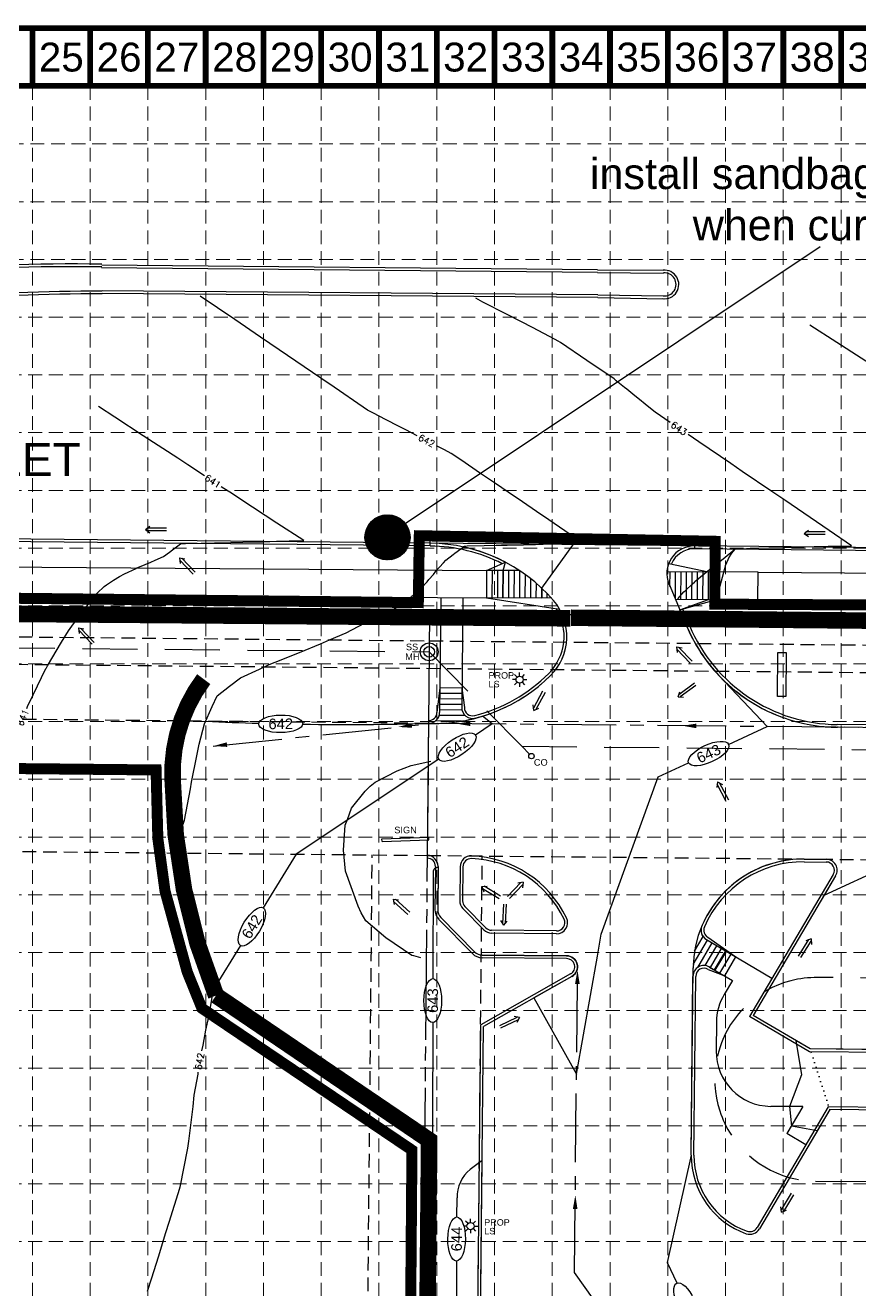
# Model space of a CAD drawing. Header units: feet. Extents: x 5061 to 5734, y 4682 to 5103.
# Drawn here: x 5322.4 to 5474.1, y 4873.3 to 5103 of the extents above; entities that cross this region are included whole.
import ezdxf
from ezdxf.enums import TextEntityAlignment as Align

# ---------------------------------------------------------------- set-up
doc = ezdxf.new("R2010")
doc.units = ezdxf.units.FT
doc.header["$LTSCALE"] = 20
doc.header["$MEASUREMENT"] = 0
for name, pattern in [('CENTER', [2, 1.25, -0.25, 0.25, -0.25]), ('DASHDOT2', [0.5, 0.25, -0.125, 0, -0.125]), ('DASHED', [0.75, 0.5, -0.25]), ('DOT2', [0.04, 0, -0.04]), ('HIDDEN', [0.1875, 0.125, -0.0625]), ('PHANTOM', [1.4375, 1, -0.0625, 0.125, -0.0625, 0.125, -0.0625])]:
    doc.linetypes.add(name, pattern=pattern)
for name, color, linetype in [('BASE', 7, 'Continuous'), ('E-BOUNDARY', 4, 'PHANTOM'), ('E-BOUNDARY-TXT', 2, 'Continuous'), ('E-ESMT', 2, 'HIDDEN'), ('E-PVMT', 2, 'Continuous'), ('EC', 35, 'Continuous'), ('GRID', 254, 'HIDDEN'), ('LIMITS OF DISTURBANCE', 1, 'HIDDEN'), ('P-BLDG', 5, 'Continuous'), ('P-BOUNDARY', 7, 'PHANTOM'), ('P-EROSION', 4, 'DASHDOT2'), ('P-ESMT', 2, 'HIDDEN'), ('P-FIRELANE', 1, 'HIDDEN'), ('P-FLOW-ARROWS', 250, 'Continuous'), ('P-PVMT', 3, 'Continuous'), ('P-SANI', 14, 'DASHED'), ('P-UTIL', 2, 'Continuous'), ('PC', 35, 'Continuous')]:
    doc.layers.add(name, color=color, linetype=linetype)
doc.styles.add('Bdy-Street', font='swissk.ttf')
doc.styles.add('Contour-Txt', font='simplex.shx')
doc.styles.add('L80', font='ARIAL.TTF', dxfattribs={"height": 1.6})
doc.styles.get("Standard").update_dxf_attribs({"font": 'ARIAL.TTF'})

# ---------------------------------------------------------------- blocks, each defined once
blk = doc.blocks.new('df')
for p, q in [((0.001, 0.013), (0.177, 0.013)), ((0.194, 0.001), (0.153, 0.031)), ((0.194, 0.001), (0.153, -0.029)), ((0.001, -0.012), (0.177, -0.012))]:
    blk.add_line(p, q)

msp = doc.modelspace()

# ---------------------------------------------------------------- hatches: boundary and pattern name
at = {"layer": 'GRID', "linetype": 'Continuous'}
h = msp.add_hatch(dxfattribs=at)
h.set_pattern_fill('ANSI31', color=3, style=0)
h.set_pattern_definition([(45, (-1.51084, 309.76757), (-0.0883883476, 0.0883883476), [])])
edge = h.paths.add_edge_path()
edge.add_arc((5388.28, 5009.99), 4.1, 0, 360)

# ---------------------------------------------------------------- linework, layer by layer
at = {"layer": 'BASE', "const_width": 1.05}
for points in [[(5061.23, 4682.52), (5733.23, 4682.52), (5733.23, 5102.52), (5061.23, 5102.52)], [(5071.7, 4693.02), (5722.76, 4693), (5722.74, 5092.03), (5071.84, 5092.04)]]:
    msp.add_lwpolyline(points, close=True, dxfattribs=at)
for points in [[(5323.73, 5092.02), (5323.73, 5102.52)], [(5334.23, 5092.02), (5334.23, 5102.52)], [(5344.73, 5092.02), (5344.73, 5102.52)], [(5355.23, 5092.02), (5355.23, 5102.52)], [(5365.73, 5092.02), (5365.73, 5102.52)], [(5376.23, 5092.02), (5376.23, 5102.52)], [(5386.73, 5092.02), (5386.73, 5102.52)], [(5397.23, 5092.02), (5397.23, 5102.52)], [(5407.73, 5092.02), (5407.73, 5102.52)], [(5418.23, 5092.02), (5418.23, 5102.52)], [(5428.73, 5092.02), (5428.73, 5102.52)], [(5439.23, 5092.02), (5439.23, 5102.52)], [(5449.73, 5092.02), (5449.73, 5102.52)], [(5460.23, 5092.02), (5460.23, 5102.52)], [(5470.73, 5092.02), (5470.73, 5102.52)]]:
    msp.add_lwpolyline(points, dxfattribs=at)
at = {"layer": 'E-BOUNDARY', "color": 7, "linetype": 'Continuous'}
msp.add_line((5080.58, 4999.22), (5395.92, 4996.19), dxfattribs=at)
at = {"layer": 'E-ESMT', "color": 253}
msp.add_line((5080.41, 4989.23), (5684.55, 4983.41), dxfattribs=at)
at = {"layer": 'E-PVMT', "color": 7}
for p, q in [((5426.48, 5058.12, 643.84), (5336.31, 5058.97, 642.15)), ((5426.48, 5058.62, 643.84), (5336.32, 5059.47, 642.15)), ((5426.48, 5058.62), (5438.44, 5058.53)), ((5426.48, 5058.12), (5438.44, 5058.03)), ((5426.5, 5054.07, 643.88), (5336.38, 5054.81, 642.03)), ((5426.5, 5053.57, 643.88), (5336.38, 5054.31, 642.03)), ((5426.5, 5054.07), (5438.39, 5053.86)), ((5426.5, 5053.57), (5438.38, 5053.36)), ((5396.05, 5008.42), (5297.87, 5009.44)), ((5396.05, 5008.92), (5297.88, 5009.94)), ((5484.9, 5008), (5444.1, 5008.43)), ((5484.89, 5007.5), (5444.1, 5007.93)), ((5207.48, 5005.39), (5406.29, 5003.99)), ((5455.64, 5003.64), (5485.72, 5003.43)), ((5207.73, 5000.39), (5406.26, 4998.99)), ((5455.6, 4998.64), (5485.69, 4998.43)), ((5387.26, 4955.23, 643.03), (5395.8, 4955.5, 643.19)), ((5387.26, 4955.23, 643.03), (5395.8, 4955.5, 643.19)), ((5387.28, 4954.73, 643.03), (5387.26, 4955.23, 643.03)), ((5387.28, 4954.73, 643.03), (5387.26, 4955.23, 643.03)), ((5387.28, 4954.73, 643.03), (5395.81, 4955, 643.19)), ((5387.28, 4954.73, 643.03), (5395.81, 4955, 643.19)), ((5395.81, 4955, 643.19), (5395.8, 4955.5, 643.19)), ((5395.81, 4955, 643.19), (5395.8, 4955.5, 643.19))]:
    msp.add_line(p, q, dxfattribs=at)
for points in [[(5336.32, 5059.64, 0.021456), (5301.03, 5058.56), (5274.42, 5054.89, -0.04035), (5215.72, 5050.72), (5196.62, 5050.91), (5147.78, 5051.22), (5129.78, 5051.33, 0.823697), (5129.75, 5046.03), (5147.75, 5045.92), (5147.75, 5045.92)], [(5336.32, 5059.14, 0.021454), (5301.09, 5058.06), (5274.49, 5054.39, -0.040348), (5215.72, 5050.22), (5196.62, 5050.41), (5147.78, 5050.72), (5129.83, 5050.83, 0.80634), (5129.81, 5046.53), (5147.75, 5046.42)], [(5147.75, 5046.42), (5196.58, 5046.11), (5215.68, 5045.93, 0.040325), (5275.11, 5050.14, -0.037715), (5336.37, 5054.8, -0.037715)], [(5147.75, 5045.92), (5196.58, 5045.61), (5215.67, 5045.43, 0.040325), (5275.18, 5049.64, -0.037718), (5336.38, 5054.3, -0.037718)]]:
    msp.add_lwpolyline(points, format="xyb", dxfattribs=at)
for radius in [2.6, 2.1]:
    msp.add_arc((5438.63, 5055.95), radius, 263.498, 95.2649, dxfattribs=at)
at = {"layer": 'EC', "color": 35}
for p, q in [((5360.52, 5049.55, 642), (5354.22, 5053.84, 642)), ((5405.19, 5052.98, 643), (5404.31, 5053.43, 643)), ((5405.61, 5052.76, 643), (5405.19, 5052.98, 643)), ((5409.9, 5050.54, 643), (5405.61, 5052.76, 643)), ((5365.19, 5046.37, 642), (5360.52, 5049.55, 642)), ((5412.61, 5049.14, 643), (5409.9, 5050.54, 643)), ((5414.62, 5048.1, 643), (5412.61, 5049.14, 643)), ((5465.05, 5048.6, 644), (5469.96, 5045.46, 644)), ((5368.56, 5044.07, 642), (5365.19, 5046.37, 642)), ((5418.77, 5045.95, 643), (5414.62, 5048.1, 643)), ((5376.17, 5038.89, 642), (5368.56, 5044.07, 642)), ((5419.33, 5045.66, 643), (5418.77, 5045.95, 643)), ((5419.71, 5045.4, 643), (5419.33, 5045.66, 643)), ((5424.5, 5042.14, 643), (5419.71, 5045.4, 643)), ((5469.96, 5045.46, 644), (5477.95, 5040.33, 644)), ((5429.45, 5038.77, 643), (5424.5, 5042.14, 643)), ((5376.59, 5038.6, 642), (5376.17, 5038.89, 642)), ((5377.77, 5037.8, 642), (5376.59, 5038.6, 642)), ((5384.63, 5033.12, 642), (5377.77, 5037.8, 642)), ((5429.53, 5038.71, 643), (5429.45, 5038.77, 643)), ((5429.86, 5038.44, 643), (5429.53, 5038.71, 643)), ((5431.38, 5037.21, 643), (5429.86, 5038.44, 643)), ((5431.76, 5036.91, 643), (5431.38, 5037.21, 643)), ((5433.24, 5035.71, 643), (5431.76, 5036.91, 643)), ((5434.07, 5035.04, 643), (5433.24, 5035.71, 643)), ((5435.1, 5034.21, 643), (5434.07, 5035.04, 643)), ((5338.69, 5031.83, 641), (5335.76, 5033.74, 641)), ((5385.71, 5032.56, 642), (5384.63, 5033.12, 642)), ((5387.93, 5031.41, 642), (5385.71, 5032.56, 642)), ((5436.38, 5033.17, 643), (5435.1, 5034.21, 643)), ((5436.95, 5032.71, 643), (5436.38, 5033.17, 643)), ((5439.63, 5030.89, 643), (5436.95, 5032.71, 643)), ((5343.87, 5028.45, 641), (5338.69, 5031.83, 641)), ((5390.42, 5030.12, 642), (5387.93, 5031.41, 642)), ((5391.63, 5029.5, 642), (5390.42, 5030.12, 642)), ((5350.15, 5024.35, 641), (5343.87, 5028.45, 641)), ((5393.64, 5028.46, 642), (5391.63, 5029.5, 642)), ((5444.86, 5027.34, 643), (5442.91, 5028.67, 643)), ((5398.62, 5025.88, 642), (5397.16, 5026.64, 642)), ((5399.85, 5025.25, 642), (5398.62, 5025.88, 642)), ((5450.67, 5023.4, 643), (5444.86, 5027.34, 643)), ((5351.98, 5023.16, 641), (5350.15, 5024.35, 641)), ((5355.01, 5021.18, 641), (5351.98, 5023.16, 641)), ((5401.79, 5023.93, 642), (5399.85, 5025.25, 642)), ((5405.02, 5021.73, 642), (5401.79, 5023.93, 642)), ((5452.76, 5021.98, 643), (5450.67, 5023.4, 643)), ((5407.88, 5019.78, 642), (5405.02, 5021.73, 642)), ((5458.11, 5018.35, 643), (5452.76, 5021.98, 643)), ((5360.08, 5017.87, 641), (5358.05, 5019.2, 641)), ((5410.19, 5018.21, 642), (5407.88, 5019.78, 642)), ((5361.61, 5016.87, 641), (5360.08, 5017.87, 641)), ((5368.19, 5012.58, 641), (5361.61, 5016.87, 641)), ((5412.81, 5016.42, 642), (5410.19, 5018.21, 642)), ((5415.36, 5014.68, 642), (5412.81, 5016.42, 642)), ((5460.66, 5016.61, 643), (5458.11, 5018.35, 643)), ((5461.66, 5015.93, 643), (5460.66, 5016.61, 643)), ((5417.62, 5013.15, 642), (5415.36, 5014.68, 642)), ((5468.57, 5011.24, 643), (5461.66, 5015.93, 643)), ((5373.07, 5009.39, 641), (5368.19, 5012.58, 641)), ((5420.53, 5011.16, 642), (5417.62, 5013.15, 642)), ((5365.68, 5009.2, 641), (5368.09, 5009.27, 641)), ((5368.09, 5009.27, 641), (5369.37, 5009.3, 641)), ((5369.37, 5009.3, 641), (5370.41, 5009.33, 641)), ((5370.41, 5009.33, 641), (5373.07, 5009.39, 641)), ((5423.83, 5008.92, 642), (5420.53, 5011.16, 642)), ((5472.65, 5008.47, 643), (5468.57, 5011.24, 643)), ((5347.56, 5006.53, 641), (5348.66, 5007.32, 641)), ((5348.66, 5007.32, 641), (5349.2, 5007.75, 641)), ((5349.2, 5007.75, 641), (5350.67, 5008.84, 641)), ((5350.67, 5008.84, 641), (5351.57, 5008.86, 641)), ((5351.57, 5008.86, 641), (5354.43, 5008.93, 641)), ((5354.43, 5008.93, 641), (5356.82, 5008.99, 641)), ((5356.82, 5008.99, 641), (5358.19, 5009.02, 641)), ((5358.19, 5009.02, 641), (5359.82, 5009.06, 641)), ((5359.82, 5009.06, 641), (5361.95, 5009.11, 641)), ((5361.95, 5009.11, 641), (5363.73, 5009.15, 641)), ((5363.73, 5009.15, 641), (5365.68, 5009.2, 641)), ((5400.24, 5006.9, 642), (5400.5, 5007.1, 642)), ((5400.5, 5007.1, 642), (5401.6, 5007.92, 642)), ((5401.6, 5007.92, 642), (5402.14, 5008.32, 642)), ((5402.14, 5008.32, 642), (5402.27, 5008.41, 642)), ((5402.27, 5008.41, 642), (5402.77, 5008.43, 642)), ((5402.77, 5008.43, 642), (5405.85, 5008.5, 642)), ((5405.85, 5008.5, 642), (5408.97, 5008.57, 642)), ((5408.97, 5008.57, 642), (5409.42, 5008.58, 642)), ((5409.42, 5008.58, 642), (5410.03, 5008.59, 642)), ((5410.03, 5008.59, 642), (5412.99, 5008.66, 642)), ((5412.99, 5008.66, 642), (5415.17, 5008.71, 642)), ((5415.17, 5008.71, 642), (5416.58, 5008.75, 642)), ((5416.58, 5008.75, 642), (5418.46, 5008.79, 642)), ((5418.46, 5008.79, 642), (5420.21, 5008.83, 642)), ((5420.21, 5008.83, 642), (5421.53, 5008.86, 642)), ((5421.53, 5008.86, 642), (5423.83, 5008.92, 642)), ((5449.65, 5006.4, 643), (5451.4, 5007.83, 643)), ((5451.4, 5007.83, 643), (5451.5, 5007.91, 643)), ((5451.5, 5007.91, 643), (5451.87, 5007.92, 643)), ((5451.87, 5007.92, 643), (5455.11, 5008.01, 643)), ((5455.11, 5008.01, 643), (5457.61, 5008.08, 643)), ((5457.61, 5008.08, 643), (5458.71, 5008.11, 643)), ((5458.71, 5008.11, 643), (5460.13, 5008.15, 643)), ((5460.13, 5008.15, 643), (5462.32, 5008.21, 643)), ((5462.32, 5008.21, 643), (5464.02, 5008.25, 643)), ((5464.02, 5008.25, 643), (5465.83, 5008.3, 643)), ((5465.83, 5008.3, 643), (5468.39, 5008.36, 643)), ((5468.39, 5008.36, 643), (5469.24, 5008.38, 643)), ((5469.24, 5008.38, 643), (5469.84, 5008.4, 643)), ((5469.84, 5008.4, 643), (5472.65, 5008.47, 643)), ((5342.73, 5004.43, 641), (5343.2, 5004.63, 641)), ((5343.2, 5004.63, 641), (5345.24, 5005.46, 641)), ((5345.24, 5005.46, 641), (5346.04, 5005.82, 641)), ((5346.04, 5005.82, 641), (5347.56, 5006.53, 641)), ((5397.71, 5004.56, 642), (5398.44, 5005.38, 642)), ((5398.44, 5005.38, 642), (5398.91, 5005.87, 642)), ((5398.91, 5005.87, 642), (5400.24, 5006.9, 642)), ((5446.49, 5003.89, 643), (5447.74, 5004.89, 643)), ((5447.74, 5004.89, 643), (5448.97, 5005.86, 643)), ((5448.97, 5005.86, 643), (5449.65, 5006.4, 643)), ((5338.44, 5002.22, 641), (5339.59, 5002.85, 641)), ((5339.59, 5002.85, 641), (5340.44, 5003.35, 641)), ((5340.44, 5003.35, 641), (5342.56, 5004.34, 641)), ((5342.56, 5004.34, 641), (5342.73, 5004.43, 641)), ((5395.47, 5001.91, 642), (5395.82, 5002.35, 642)), ((5395.82, 5002.35, 642), (5396.61, 5003.23, 642)), ((5396.61, 5003.23, 642), (5397.09, 5003.86, 642)), ((5397.09, 5003.86, 642), (5397.71, 5004.56, 642)), ((5444.15, 5001.94, 643), (5445.86, 5003.38, 643)), ((5445.86, 5003.38, 643), (5446.49, 5003.89, 643)), ((5335.51, 4999.86, 641), (5336.77, 5001.03, 641)), ((5336.77, 5001.03, 641), (5337.21, 5001.36, 641)), ((5337.21, 5001.36, 641), (5338.44, 5002.22, 641)), ((5392.88, 4999.43, 642), (5394.2, 5000.61, 642)), ((5394.2, 5000.61, 642), (5394.43, 5000.83, 642)), ((5394.43, 5000.83, 642), (5395.47, 5001.91, 642)), ((5441.03, 4998.84, 643), (5442.15, 5000.06, 643)), ((5442.15, 5000.06, 643), (5442.44, 5000.35, 643)), ((5442.44, 5000.35, 643), (5443.71, 5001.54, 643)), ((5443.71, 5001.54, 643), (5444.06, 5001.86, 643)), ((5444.06, 5001.86, 643), (5444.15, 5001.94, 643)), ((5332.01, 4995.37, 641), (5334.91, 4999.13, 641)), ((5334.91, 4999.13, 641), (5335.22, 4999.62, 641)), ((5335.22, 4999.62, 641), (5335.51, 4999.86, 641)), ((5388.29, 4996.17, 642), (5392.75, 4999.32, 642)), ((5392.75, 4999.32, 642), (5392.77, 4999.34, 642)), ((5392.77, 4999.34, 642), (5392.88, 4999.43, 642)), ((5384.33, 4994.54, 642), (5388.29, 4996.17, 642)), ((5330.28, 4993.01, 641), (5332.01, 4995.37, 641)), ((5380.74, 4992.66, 642), (5382.92, 4993.8, 642)), ((5382.92, 4993.8, 642), (5384.33, 4994.54, 642)), ((5326.47, 4986.63, 641), (5329.01, 4990.95, 641)), ((5329.01, 4990.95, 641), (5330.28, 4993.01, 641)), ((5376.08, 4990.66, 642), (5377.71, 4991.35, 642)), ((5377.71, 4991.35, 642), (5380.74, 4992.66, 642)), ((5367.83, 4987.31, 642), (5372.29, 4989.07, 642)), ((5372.29, 4989.07, 642), (5376.08, 4990.66, 642)), ((5326.18, 4986.14, 641), (5326.27, 4986.3, 641)), ((5326.27, 4986.3, 641), (5326.47, 4986.63, 641)), ((5364.98, 4986.03, 642), (5366.78, 4986.87, 642)), ((5366.78, 4986.87, 642), (5367.83, 4987.31, 642)), ((5323.85, 4981.39, 641), (5326.18, 4986.14, 641)), ((5359.57, 4982.94, 642), (5361.53, 4984.45, 642)), ((5361.53, 4984.45, 642), (5364.98, 4986.03, 642)), ((5357.33, 4981.16, 642), (5359.57, 4982.94, 642)), ((5322.86, 4979.27, 641), (5323.85, 4981.39, 641)), ((5356.42, 4979.28, 642), (5357.33, 4981.16, 642)), ((5322.71, 4978.9, 641), (5322.86, 4979.27, 641)), ((5355.03, 4976.1, 642), (5356.42, 4979.28, 642)), ((5354.03, 4972.38, 642), (5355.03, 4976.1, 642)), ((5352.67, 4965.48, 642), (5353.61, 4970.31, 642)), ((5353.61, 4970.31, 642), (5354.03, 4972.38, 642)), ((5390.05, 4967.53, 643), (5392.59, 4968.54, 643)), ((5392.59, 4968.54, 643), (5396.18, 4969.3, 643)), ((5386.03, 4965.5, 643), (5390.05, 4967.53, 643)), ((5351.35, 4958.58, 642), (5352.47, 4964.29, 642)), ((5352.47, 4964.29, 642), (5352.67, 4965.48, 642)), ((5381.71, 4960.8, 643), (5384.22, 4963.88, 643)), ((5384.22, 4963.88, 643), (5385.13, 4964.77, 643)), ((5385.13, 4964.77, 643), (5386.03, 4965.5, 643)), ((5380.6, 4957.69, 643), (5381, 4958.71, 643)), ((5381, 4958.71, 643), (5381.71, 4960.8, 643)), ((5350.55, 4956.19, 642), (5350.9, 4957.2, 642)), ((5350.9, 4957.2, 642), (5351.35, 4958.58, 642)), ((5380.27, 4953.16, 643), (5380.6, 4957.69, 643)), ((5349.86, 4953.8, 642), (5350.53, 4956.1, 642)), ((5350.53, 4956.1, 642), (5350.55, 4956.19, 642)), ((5349.54, 4951.41, 642), (5349.84, 4953.53, 642)), ((5349.84, 4953.53, 642), (5349.86, 4953.8, 642)), ((5380.63, 4949.32, 643), (5380.27, 4953.16, 643)), ((5349.5, 4949.02, 642), (5349.54, 4951.08, 642)), ((5349.54, 4951.08, 642), (5349.54, 4951.41, 642)), ((5349.51, 4948.7, 642), (5349.5, 4949.02, 642)), ((5350.64, 4945.5, 642), (5349.51, 4948.7, 642)), ((5382.92, 4942.98, 643), (5380.63, 4949.32, 643)), ((5352.11, 4941.07, 642), (5350.64, 4945.5, 642)), ((5383.46, 4941.76, 643), (5382.92, 4942.98, 643)), ((5353.02, 4939.01, 642), (5352.11, 4941.07, 642)), ((5384.32, 4940.29, 643), (5383.46, 4941.76, 643)), ((5387.95, 4937.23, 643), (5384.32, 4940.29, 643)), ((5354.99, 4933.53, 642), (5353.02, 4939.01, 642)), ((5392.71, 4934.02, 643), (5387.95, 4937.23, 643)), ((5356.79, 4928.04, 642), (5354.99, 4933.53, 642)), ((5393.05, 4933.93, 643), (5392.71, 4934.02, 643)), ((5394.35, 4933.58, 643), (5393.05, 4933.93, 643)), ((5356.42, 4926.37, 642), (5356.79, 4928.04, 642)), ((5355.78, 4922.86, 642), (5356.42, 4926.37, 642)), ((5355.23, 4920.45, 642), (5355.78, 4922.86, 642)), ((5354.76, 4917.69, 642), (5355.23, 4920.45, 642)), ((5354.55, 4916.7, 642), (5354.76, 4917.69, 642)), ((5353.83, 4912.46, 642), (5353.87, 4912.8, 642)), ((5353.13, 4908.61, 642), (5353.83, 4912.46, 642)), ((5352.96, 4906.53, 642), (5353.13, 4908.61, 642)), ((5352.18, 4900.25, 642), (5352.96, 4906.53, 642)), ((5350.56, 4891.9, 642), (5351.96, 4898.98, 642)), ((5351.96, 4898.98, 642), (5352.18, 4900.25, 642)), ((5348.59, 4885.56, 642), (5350.51, 4891.73, 642)), ((5350.51, 4891.73, 642), (5350.55, 4891.86, 642)), ((5350.55, 4891.86, 642), (5350.56, 4891.9, 642)), ((5348, 4883.67, 642), (5348.59, 4885.56, 642)), ((5346.62, 4879.27, 642), (5348, 4883.67, 642)), ((5345.41, 4875.44, 642), (5346.62, 4879.27, 642)), ((5344.64, 4872.98, 642), (5345.41, 4875.44, 642))]:
    msp.add_line(p, q, dxfattribs=at)
at = {"layer": 'GRID', "color": 252, "linetype": 'HIDDEN', "lineweight": 0}
for p, q in [((5323.73, 5092.02), (5323.73, 4724.47)), ((5334.23, 5092.02), (5334.23, 4724.47)), ((5344.73, 5092.02), (5344.73, 4724.47)), ((5355.23, 5092.02), (5355.23, 4724.47)), ((5365.73, 5092.02), (5365.73, 4724.47)), ((5376.23, 5092.02), (5376.23, 4724.47)), ((5386.73, 5092.02), (5386.73, 4724.47)), ((5397.23, 5092.02), (5397.23, 4724.47)), ((5407.73, 5092.02), (5407.73, 4724.47)), ((5418.23, 5092.02), (5418.23, 4724.47)), ((5428.73, 5092.02), (5428.73, 4724.47)), ((5439.23, 5092.02), (5439.23, 4724.47)), ((5449.73, 5092.02), (5449.73, 4724.47)), ((5460.23, 5092.02), (5460.23, 4724.47)), ((5470.73, 5092.02), (5470.73, 4724.47)), ((5072.11, 5081.49), (5723.11, 5081.49)), ((5072.11, 5070.99), (5723.11, 5070.99)), ((5072.11, 5060.49), (5723.11, 5060.49)), ((5071.73, 5050.02), (5722.73, 5050.02)), ((5071.73, 5039.52), (5722.73, 5039.52)), ((5071.73, 5029.02), (5722.73, 5029.02)), ((5071.73, 5018.52), (5722.73, 5018.52)), ((5071.73, 5008.02), (5722.73, 5008.02)), ((5071.73, 4997.52), (5722.73, 4997.52)), ((5071.73, 4987.02), (5722.73, 4987.02)), ((5071.73, 4976.52), (5722.73, 4976.52)), ((5071.73, 4966.02), (5722.73, 4966.02)), ((5071.73, 4955.52), (5722.73, 4955.52)), ((5071.73, 4945.02), (5722.73, 4945.02)), ((5071.73, 4934.52), (5722.73, 4934.52)), ((5071.73, 4924.02), (5722.73, 4924.02)), ((5071.73, 4913.52), (5722.73, 4913.52)), ((5071.73, 4903.02), (5722.73, 4903.02)), ((5071.73, 4892.52), (5722.73, 4892.52)), ((5071.73, 4882.02), (5722.73, 4882.02))]:
    msp.add_line(p, q, dxfattribs=at)
at = {"layer": 'GRID', "color": 3, "linetype": 'Continuous'}
msp.add_circle((5388.28, 5009.99), 4.1, dxfattribs=at)
at = {"layer": 'LIMITS OF DISTURBANCE', "color": 0, "linetype": 'Continuous', "ltscale": 3}
msp.add_line((5466.93, 5062.79), (5390.02, 5011.49), dxfattribs=at)
at = {"layer": 'LIMITS OF DISTURBANCE', "ltscale": 3, "const_width": 2}
msp.add_lwpolyline([(5685.93, 4995.54), (5595.95, 4996.99), (5595.95, 5009.78), (5541.56, 5009.74), (5541.3, 4997.36), (5447.76, 4997.85), (5447.85, 5009.27), (5394.06, 5010.28), (5393.88, 4998.13), (5113.38, 5001.15, 0.548571), (5110.02, 4988.18), (5112.5, 4983.81), (5122.12, 4977.54), (5191.33, 4969.25), (5346.21, 4967.72), (5346.53, 4955.27), (5347.83, 4945.73), (5351.87, 4931.02), (5354.54, 4924.41), (5392.72, 4898.64), (5391.9, 4796.89), (5682.41, 4795.09)], format="xyb", close=True, dxfattribs=at)
at = {"layer": 'P-BLDG', "color": 7, "linetype": 'DASHED'}
msp.add_lwpolyline([(5499.27, 4929.69), (5466.44, 4930, 1), (5466.08, 4893), (5549.82, 4892.2), (5549.77, 4886.95), (5589.18, 4886.57), (5589.23, 4891.57)], format="xyb", dxfattribs=at)
at = {"layer": 'P-BOUNDARY'}
for q in [(5394.04, 4799.14), (5684.66, 4993.41)]:
    msp.add_line((5395.92, 4996.19), q, dxfattribs=at)
at = {"layer": 'P-EROSION', "color": 200, "linetype": 'Continuous', "ltscale": 0.5, "const_width": 3, "flags": 128}
msp.add_lwpolyline([(5421.5, 4995.27), (5114.94, 4997.72), (5111.81, 4992.63), (5114.75, 4986.16), (5122.59, 4981.26), (5190.42, 4972.44)], dxfattribs=at)
at = {"layer": 'P-EROSION', "color": 200, "linetype": 'Continuous', "ltscale": 0.5, "const_width": 3}
msp.add_lwpolyline([(5684.58, 4992.82), (5421.63, 4995.38)], dxfattribs=at)
at = {"layer": 'P-EROSION', "color": 200, "linetype": 'Continuous', "ltscale": 0.5, "const_width": 3, "flags": 128}
msp.add_lwpolyline([(5394.88, 4799.08), (5394.88, 4799.96), (5395.84, 4900.45), (5357.11, 4926.73, -0.095561), (5349.22, 4965.97, -0.172938), (5354.87, 4984.23)], format="xyb", dxfattribs=at)
at = {"layer": 'P-ESMT', "color": 253}
for p, q in [((5099.94, 4994.04), (5395.87, 4991.19)), ((5395.87, 4991.19), (5684.6, 4988.41)), ((5395.73, 4976.19), (5134.65, 4978.7)), ((5134.42, 4954.7), (5395.5, 4952.19)), ((5384.14, 4809.23), (5385.5, 4952.29)), ((5404.14, 4809.04), (5405.5, 4952.1))]:
    msp.add_line(p, q, dxfattribs=at)
at = {"layer": 'P-FIRELANE', "color": 7}
msp.add_lwpolyline([(5441.69, 4995.75), (5420.06, 4995.96, -0.308325), (5417.93, 4984.9, -0.200557), (5396.5, 4976.18), (5395.73, 4976.19), (5395.5, 4952.19), (5626.71, 4949.97, -0.414214), (5656.42, 4919.68), (5655.36, 4810.53, -0.121111), (5651.81, 4796.66), (5679.23, 4796.39), (5680.41, 4919.45, 0.414214), (5626.94, 4973.97), (5593.06, 4974.29, -0.208673), (5571.16, 4984.1, -0.286585), (5569.26, 4994.52), (5547.47, 4994.73), (5546.61, 4992.8, -0.298808), (5518.92, 4975.01), (5470.05, 4975.48, -0.299186), (5442.68, 4993.84), (5441.84, 4995.82)], format="xyb", close=True, dxfattribs=at)
at = {"layer": 'P-PVMT', "color": 7}
for p, q in [((5406.29, 5003.99), (5409.73, 5005.46)), ((5439.4, 5005.25), (5446.64, 5003.7)), ((5406.29, 5003.99), (5406.26, 4998.99)), ((5412.29, 5003.95), (5406.29, 5003.99)), ((5407.29, 5003.98), (5407.26, 4998.98)), ((5408.29, 5003.97), (5408.26, 4998.97)), ((5409.29, 5003.97), (5409.26, 4998.97)), ((5410.29, 5003.96), (5410.26, 4998.96)), ((5411.29, 5003.95), (5411.26, 4998.95)), ((5412.29, 5003.95), (5412.26, 4998.95)), ((5413.29, 5003.26), (5413.26, 4998.94)), ((5414.28, 5002.51), (5414.26, 4998.93)), ((5439.06, 5003.76), (5446.64, 5003.7)), ((5439.62, 5001.07), (5439.64, 5003.75)), ((5440.6, 4998.75), (5440.64, 5003.75)), ((5441.6, 4998.74), (5441.64, 5003.74)), ((5442.6, 4998.73), (5442.64, 5003.73)), ((5443.6, 4998.73), (5443.64, 5003.72)), ((5444.6, 4998.72), (5444.64, 5003.72)), ((5445.6, 4998.71), (5445.64, 5003.71)), ((5446.6, 4998.7), (5446.64, 5003.7)), ((5455.64, 5003.64), (5446.64, 5003.7)), ((5455.6, 4998.64), (5455.64, 5003.64)), ((5415.28, 5001.69), (5415.26, 4998.93)), ((5416.27, 5000.8), (5416.26, 4998.92)), ((5439.45, 5001.48), (5442.71, 4993.77)), ((5397.95, 4999.05), (5397.75, 4978.17)), ((5401.95, 4999.02), (5401.76, 4979.08)), ((5406.26, 4998.99), (5419.56, 4996.96)), ((5418.12, 4998.91), (5406.26, 4998.99)), ((5417.26, 4999.83), (5417.26, 4998.91)), ((5440.6, 4998.75), (5446.6, 4998.7)), ((5441.43, 4996.8), (5446.6, 4998.7)), ((5446.6, 4998.7), (5455.6, 4998.64)), ((5441.9, 4996.98), (5443.17, 4993.96)), ((5397.79, 4982.63), (5397.25, 4978.18)), ((5401.79, 4982.59), (5397.79, 4982.63)), ((5401.79, 4982.59), (5402.26, 4979.08)), ((5401.76, 4979.59), (5397.76, 4979.63)), ((5401.77, 4980.59), (5397.77, 4980.63)), ((5401.78, 4981.59), (5397.78, 4981.63)), ((5402.41, 4977.59), (5397.67, 4977.63)), ((5401.81, 4978.59), (5397.75, 4978.63)), ((5395.74, 4976.69), (5395.5, 4951.69)), ((5396.5, 4976.18), (5395.73, 4976.19)), ((5401.73, 4976.59), (5397.01, 4976.64)), ((5518.92, 4975.51), (5470.05, 4975.98)), ((5518.92, 4975.01), (5470.05, 4975.48)), ((5396.98, 4950.18), (5396.9, 4942.35)), ((5397.48, 4950.17), (5397.4, 4942.34)), ((5401.48, 4950.13), (5401.42, 4943.96)), ((5401.98, 4950.12), (5401.92, 4943.96)), ((5464.01, 4951.53), (5468.03, 4951.49)), ((5464.01, 4951.03), (5468.03, 4950.99)), ((5469.3, 4948.73), (5454.08, 4922.94)), ((5469.73, 4948.48), (5454.77, 4923.12)), ((5406.14, 4939.03), (5402.35, 4942.89)), ((5403.73, 4934.34), (5397.62, 4940.57)), ((5404.09, 4934.69), (5397.98, 4940.92)), ((5405.78, 4938.68), (5401.99, 4942.54)), ((5419, 4937.96), (5407.19, 4938.08)), ((5419.01, 4938.46), (5407.2, 4938.58)), ((5443.84, 4932.38), (5446.44, 4936.78)), ((5444.08, 4934.76), (5445.66, 4937.43)), ((5444.68, 4931.84), (5447.3, 4936.28)), ((5446.04, 4932.18), (5448.16, 4935.77)), ((5446.25, 4936.89), (5458.17, 4929.86)), ((5446.51, 4937.32), (5451.6, 4933.73)), ((5420.83, 4933.45), (5405.49, 4933.59)), ((5420.84, 4933.95), (5405.5, 4934.09)), ((5446.99, 4931.82), (5449.02, 4935.26)), ((5447.85, 4931.31), (5449.88, 4934.75)), ((5448.71, 4930.8), (5450.74, 4934.24)), ((5449.57, 4930.29), (5451.6, 4933.73)), ((5443.49, 4897.73), (5443.82, 4931.73)), ((5446.57, 4931.48), (5449.57, 4930.29)), ((5446.82, 4931.91), (5450.97, 4929.47)), ((5421.56, 4930.64), (5405.22, 4921.42)), ((5421.8, 4930.21), (5405.72, 4921.12)), ((5443.99, 4897.72), (5444.3, 4930.2)), ((5450.97, 4929.47), (5449.46, 4926.92)), ((5448.07, 4921.93), (5448.02, 4916.68)), ((5464.96, 4916.52), (5454.08, 4922.94)), ((5465.1, 4917.02), (5454.77, 4923.12)), ((5404.41, 4837.13), (5405.22, 4921.42)), ((5404.92, 4837.99), (5405.72, 4921.12)), ((5534.66, 4915.85), (5464.96, 4916.52)), ((5534.38, 4916.35), (5465.1, 4917.02)), ((5468.39, 4906.49), (5455.45, 4884.56)), ((5468.68, 4905.99), (5455.88, 4884.31)), ((5463.77, 4906.53), (5457.93, 4906.59)), ((5463.77, 4906.53), (5460.88, 4901.63)), ((5524.24, 4905.95), (5468.39, 4906.49)), ((5524.1, 4905.45), (5468.68, 4905.99)), ((5464.33, 4899.6), (5460.88, 4901.63))]:
    msp.add_line(p, q, dxfattribs=at)
at = {"layer": 'P-PVMT', "color": 7, "linetype": 'HIDDEN', "ltscale": 0.7}
msp.add_lwpolyline([(5396.05, 5008.42), (5396.06, 5009.92), (5444.11, 5009.43), (5444.1, 5007.93)], dxfattribs=at)
at = {"layer": 'P-PVMT', "color": 7}
msp.add_lwpolyline([(5459.18, 4981.07), (5459.25, 4989.07), (5460.75, 4989.05), (5460.68, 4981.05)], close=True, dxfattribs=at)
for centre, radius, start, end in [((5395.74, 4978.92), 30, 40.8039, 89.4084), ((5395.74, 4978.92), 29.5, 63.0036, 89.4084), ((5444.05, 5003.43), 5, 89.4084, 202.9647), ((5444.05, 5003.43), 4.5, 89.4084, 157.4993), ((5410.88, 4991.99), 10, 314.8112, 40.8039), ((5410.88, 4991.99), 9.5, 314.8112, 32.2046), ((5470.33, 5005.47), 30, 202.9647, 269.4486), ((5470.33, 5005.47), 29.5, 202.9647, 269.4486), ((5396.79, 5006.18), 30, 269.4486, 314.8112), ((5396.79, 5006.18), 29.5, 284.4184, 314.8112), ((5395.75, 4978.19), 2, 269.4544, 359.4544), ((5395.75, 4978.19), 1.5, 269.4564, 359.4544), ((5403.76, 4979.06), 2, 179.4544, 284.4184), ((5403.76, 4979.06), 1.5, 179.4544, 284.4184), ((5395.48, 4950.19), 2, 359.4486, 89.3685), ((5403.48, 4950.11), 2, 87.9032, 179.4486), ((5402.82, 4932.12), 20, 25.8364, 87.9032), ((5395.48, 4950.19), 1.5, 359.4486, 89.3399), ((5403.48, 4950.11), 1.5, 87.9032, 179.4486), ((5402.82, 4932.12), 19.5, 25.8364, 87.9032), ((5463.82, 4931.53), 20, 89.4486, 179.4486), ((5463.82, 4931.53), 19.5, 89.4486, 156.8332), ((5468.01, 4949.49), 2, 329.4486, 89.4486), ((5468.01, 4949.49), 1.5, 329.4486, 89.4486), ((5403.42, 4943.94), 2, 179.4486, 224.4486), ((5403.42, 4943.94), 1.5, 179.4486, 224.4486), ((5399.4, 4942.33), 2.5, 179.4486, 224.4486), ((5399.4, 4942.33), 2, 179.4486, 224.4486), ((5419.02, 4939.96), 2, 269.4486, 25.8364), ((5419.02, 4939.96), 1.5, 269.4486, 25.8364), ((5407.21, 4940.08), 2, 224.4486, 269.4486), ((5407.21, 4940.08), 1.5, 224.4486, 269.4486), ((5447.27, 4938.61), 2, 156.8332, 239.4486), ((5447.27, 4938.61), 1.5, 156.8332, 239.4486), ((5405.52, 4936.09), 2.5, 224.4486, 269.4486), ((5405.52, 4936.09), 2, 224.4486, 269.4486), ((5420.82, 4931.95), 1.5, 299.4486, 89.4486), ((5420.82, 4931.95), 2, 299.4486, 89.4486), ((5445.8, 4930.19), 2, 59.4486, 179.4486), ((5445.8, 4930.19), 1.5, 59.4486, 179.4486), ((5458.07, 4921.83), 10, 149.4486, 179.4486), ((5458.02, 4916.59), 10, 179.4486, 269.4486), ((5458.49, 4897.58), 15, 179.4486, 250.5361), ((5458.49, 4897.58), 14.5, 179.4486, 250.5361), ((5454.16, 4885.33), 2, 250.5361, 329.4486), ((5454.16, 4885.33), 1.5, 250.5361, 329.4486)]:
    msp.add_arc(centre, radius, start, end, dxfattribs=at)
at = {"layer": 'P-SANI'}
for p, q in [((5167.83, 4991.38), (5395.85, 4989.19)), ((5395.85, 4989.19), (5412.69, 4972.03)), ((5414.09, 4970.6), (5412.69, 4972.03)), ((5412.69, 4972.03), (5624.27, 4969.99))]:
    msp.add_line(p, q, dxfattribs=at)
at = {"layer": 'P-UTIL', "color": 7}
for p, q in [((5411.64, 4984.13), (5410.99, 4984.13)), ((5411.83, 4984.59), (5411.37, 4985.05)), ((5412.29, 4984.78), (5412.29, 4985.43)), ((5412.75, 4984.59), (5413.21, 4985.05)), ((5412.94, 4984.13), (5413.59, 4984.13)), ((5411.83, 4983.67), (5411.37, 4983.21)), ((5412.29, 4983.48), (5412.29, 4982.83)), ((5412.75, 4983.67), (5413.21, 4983.21)), ((5402.91, 4885.28), (5402.45, 4885.74)), ((5403.37, 4885.47), (5403.37, 4886.12)), ((5403.83, 4885.28), (5404.29, 4885.74)), ((5402.72, 4884.82), (5402.07, 4884.82)), ((5402.91, 4884.36), (5402.45, 4883.9)), ((5403.37, 4884.17), (5403.37, 4883.52)), ((5403.83, 4884.36), (5404.29, 4883.9)), ((5404.02, 4884.82), (5404.67, 4884.82))]:
    msp.add_line(p, q, dxfattribs=at)
for centre, radius in [((5395.85, 4989.19), 1.63), ((5395.85, 4989.19), 0.976), ((5412.29, 4984.13), 0.65), ((5414.44, 4970.24), 0.5), ((5403.37, 4884.82), 0.65)]:
    msp.add_circle(centre, radius, dxfattribs=at)
at = {"layer": 'PC', "color": 35}
for p, q in [((5416.32, 5000.75), (5422.76, 5009.65)), ((5443.91, 5008.43), (5396.05, 5008.92)), ((5441.43, 4996.8), (5448.1, 4998.69)), ((5457.28, 4975.6), (5448.52, 4984.88)), ((5407.28, 4976.08), (5405.54, 4977.49)), ((5407.28, 4976.08), (5404.26, 4974.07)), ((5397.6, 4969.65), (5371.66, 4952.42)), ((5437.47, 4966.46), (5443.01, 4969.02)), ((5427.13, 4937.89), (5437.47, 4966.46)), ((5371.66, 4952.42), (5365.7, 4942.65)), ((5464.01, 4951.53), (5468.03, 4951.49)), ((5467.66, 4944.96), (5481.81, 4951.49)), ((5396.57, 4949.2), (5396.51, 4929.8)), ((5469.73, 4948.48), (5467.66, 4944.96)), ((5361.54, 4935.82), (5356.79, 4928.04)), ((5426.44, 4933.89), (5427.13, 4937.89)), ((5422.63, 4912.43), (5426.44, 4933.89)), ((5421.8, 4930.21), (5414.87, 4926.29)), ((5443.49, 4897.73), (5443.8, 4930.21)), ((5414.87, 4926.29), (5422.63, 4912.43)), ((5396.49, 4921.8), (5396.2, 4815.5)), ((5462.52, 4918.55), (5463.51, 4912.34)), ((5463.51, 4912.34), (5461.33, 4906.56)), ((5461.33, 4906.56), (5461.69, 4903)), ((5468.68, 4905.99), (5466.39, 4902.11)), ((5490.21, 4905.78), (5468.68, 4905.99)), ((5466.39, 4902.11), (5461.69, 4903)), ((5400.88, 4886.48), (5400.92, 4889.96)), ((5400.83, 4878.48), (5400.72, 4836.03))]:
    msp.add_line(p, q, dxfattribs=at)
at = {"layer": 'PC', "color": 35, "linetype": 'CENTER', "ltscale": 0.5}
for p, q in [((5356.61, 4972.06), (5396.5, 4976.18)), ((5469.86, 4975.48), (5396.5, 4976.18)), ((5439.06, 4852.77), (5422.29, 4876.42))]:
    msp.add_line(p, q, dxfattribs=at)
at = {"layer": 'PC', "color": 35, "linetype": 'DOT2'}
msp.add_line((5468.68, 4905.99), (5465.1, 4917.02), dxfattribs=at)
at = {"layer": 'PC', "color": 35}
for points in [[(5416.32, 5000.75), (5416.31, 4998.92), (5409.26, 4998.97), (5409.29, 5003.97), (5409.73, 5005.46, 0.06836), (5402.05, 5008.25)], [(5372.86, 4976.03, 0.010695), (5395.73, 4976.19, 0.082434), (5405.54, 4977.49, 0.082434)], [(5355.23, 4976.58, 0.004515), (5364.88, 4976.21, 0.004515)], [(5397.48, 4949.95, 0.470221), (5396.57, 4949.2, 0.470221)], [(5397.48, 4949.95), (5397.4, 4942.34, 0.198912), (5397.98, 4940.92), (5404.09, 4934.69, 0.198912), (5405.5, 4934.09), (5420.84, 4933.95, -0.767327), (5421.8, 4930.21, -0.572871)], [(5445.43, 4939.4, 0.376948), (5446.25, 4936.89), (5449.71, 4934.85), (5447.67, 4931.41), (5446.82, 4931.91, 0.57735), (5443.8, 4930.21, 3.245012)], [(5405.08, 4855.49), (5405.48, 4896.72), (5403.33, 4895.14, 0.228669), (5400.92, 4889.96)]]:
    msp.add_lwpolyline(points, format="xyb", dxfattribs=at)
for points in [[(5448.1, 4998.69), (5449.39, 5003.68)], [(5442.68, 4993.84), (5441.43, 4996.8)], [(5450.28, 4972.37), (5457.28, 4975.6)], [(5495.1, 4916.73), (5465.1, 4917.02), (5462.52, 4918.55)], [(5443.49, 4897.73), (5439.1, 4878.24), (5440.85, 4874.49)]]:
    msp.add_lwpolyline(points, dxfattribs=at)
at = {"layer": 'PC', "color": 35, "linetype": 'CENTER', "ltscale": 0.5, "flags": 128}
msp.add_lwpolyline([(5422.29, 4876.42), (5422.82, 4931.93)], dxfattribs=at)
at = {"layer": 'PC', "color": 35}
for centre, radius, start, end in [((5457.87, 5002.12), 8.63, 138.3875, 169.5698), ((5470.26, 5005.42), 29.91, 202.7917, 223.3816), ((5463.82, 4931.53), 20, 89.4486, 121.4405), ((5468.01, 4949.49), 2, 329.4486, 89.4486), ((5463.82, 4931.53), 20, 121.4405, 156.8332)]:
    msp.add_arc(centre, radius, start, end, dxfattribs=at)
for centre, major_axis in [((5368.87, 4976.1), (-4, -0.03)), ((5400.93, 4971.86), (-3.33, -2.21)), ((5446.65, 4970.69), (-3.63, -1.68)), ((5363.62, 4939.24, 321), (-2.08, -3.42)), ((5396.5, 4925.8), (-0.01, -4)), ((5400.84, 4882.48), (-0.04, -4)), ((5442.54, 4870.86), (-1.69, 3.62))]:
    msp.add_ellipse(centre, major_axis=major_axis, ratio=0.4, dxfattribs=at)
for points in [[(5392.75, 4975.38), (5390.22, 4975.54), (5392.67, 4976.21)], [(5403.32, 4975.7), (5400.82, 4976.14), (5403.33, 4976.53)], [(5444.42, 4975.31), (5441.92, 4975.75), (5444.42, 4976.14)], [(5359.14, 4971.91), (5356.61, 4972.06), (5359.05, 4972.74)], [(5422.37, 4928.84), (5422.81, 4931.34), (5423.21, 4928.84)], [(5421.98, 4887.96), (5422.42, 4890.46), (5422.81, 4887.96)]]:
    msp.add_solid(points, dxfattribs=at)

# ---------------------------------------------------------------- block references
at = {"layer": 'P-FLOW-ARROWS', "color": 7, "xscale": 20, "yscale": 20, "zscale": 20}
for p, rotation in [((5348.14, 5011.43), 180), ((5467.88, 5010.74), 180), ((5353.14, 5003.46), 133.789369188509), ((5334.8, 4990.73), 133.789369188509), ((5443.51, 4987.28), 133.789369188509), ((5416.7, 4981.96), 241.4306333820267), ((5444.21, 4983.28), 216.0910467190215), ((5450.1, 4962.12), 118.0312306025871), ((5410.27, 4944.52), 45.98083285620798), ((5408.73, 4944.54), 148.9305507561637), ((5392.18, 4941.66), 137.8702353375324), ((5409.61, 4943.36), 266.7368129285585), ((5463.21, 4933.75), 57.66121685960792), ((5408.77, 4921.06), 25.21688968657521), ((5461.86, 4890.68), 239.1110237902636)]:
    msp.add_blockref('df', p, dxfattribs=dict(at, rotation=rotation))

# ---------------------------------------------------------------- texts
at = {"layer": 'BASE'}
for s, p in [('25', (5328.98, 5097.27)), ('26', (5339.48, 5097.27)), ('27', (5349.98, 5097.27)), ('28', (5360.48, 5097.27)), ('29', (5370.98, 5097.27)), ('30', (5381.48, 5097.27)), ('31', (5391.98, 5097.27)), ('32', (5402.48, 5097.27)), ('33', (5412.98, 5097.27)), ('34', (5423.48, 5097.27)), ('35', (5433.98, 5097.27)), ('36', (5444.48, 5097.27)), ('37', (5454.98, 5097.27)), ('38', (5465.48, 5097.27)), ('39', (5475.98, 5097.27))]:
    msp.add_text(s, height=5.25, dxfattribs=at).set_placement(p, align=Align.MIDDLE_CENTER)
at = {"layer": 'E-BOUNDARY-TXT', "color": 7, "insert": (5292.26, 5027.15), "char_height": 3, "width": 106.636, "attachment_point": 2, "line_spacing_factor": 0.75, "style": 'Bdy-Street'}
msp.add_mtext('{\\H2x;EAST MAIN STREET }', dxfattribs=at)
at = {"layer": 'E-PVMT', "color": 7}
msp.add_text('SIGN', height=1.2, dxfattribs=at).set_placement((5389.51, 4956.21))
msp.add_text('SIGN', height=1.2, dxfattribs=at).set_placement((5389.51, 4956.21))
at = {"layer": 'EC', "color": 35, "style": 'Contour-Txt'}
for s, rotation, p in [('643', 325.8162, (5441.27, 5029.78, 643)), ('642', 332.6506, (5395.4, 5027.55, 642)), ('641', 326.8682, (5356.53, 5020.19, 641)), ('641', 67.1003, (5322.01, 4977.23, 641)), ('642', 80.1336, (5354.13, 4914.76, 642))]:
    msp.add_text(s, height=1.2, rotation=rotation, dxfattribs=at).set_placement(p, align=Align.MIDDLE_CENTER)
at = {"layer": 'LIMITS OF DISTURBANCE', "color": 0, "ltscale": 3, "insert": (5472.03, 5078.88), "char_height": 5.6, "width": 95.9507, "attachment_point": 2}
msp.add_mtext('install sandbags in curbline when curb is cut', dxfattribs=at)
at = {"layer": 'P-UTIL', "color": 7}
for s, p in [('MH', (5391.5, 4987.69)), ('SS', (5391.62, 4989.48)), ('CO', (5414.88, 4968.5))]:
    msp.add_text(s, height=1.2, dxfattribs=at).set_placement(p)
for s, p in [('PROP', (5406.65, 4984.32)), ('LS', (5406.65, 4982.74)), ('PROP', (5405.86, 4884.91)), ('LS', (5405.86, 4883.33))]:
    msp.add_text(s, height=1.171, rotation=360, dxfattribs=at).set_placement(p)
at = {"layer": 'PC', "color": 35, "style": 'L80'}
for s, rotation, p in [('642', 0.4628, (5368.87, 4976.1)), ('642', 33.5884, (5400.93, 4971.86)), ('643', 24.7619, (5446.65, 4970.69)), ('642', 58.6298, (5363.62, 4939.24, 321)), ('643', 89.8423, (5396.5, 4925.8)), ('644', 89.4486, (5400.84, 4882.48))]:
    msp.add_text(s, height=1.92, rotation=rotation, dxfattribs=at).set_placement(p, align=Align.MIDDLE_CENTER)

doc.saveas('drawing.dxf')
